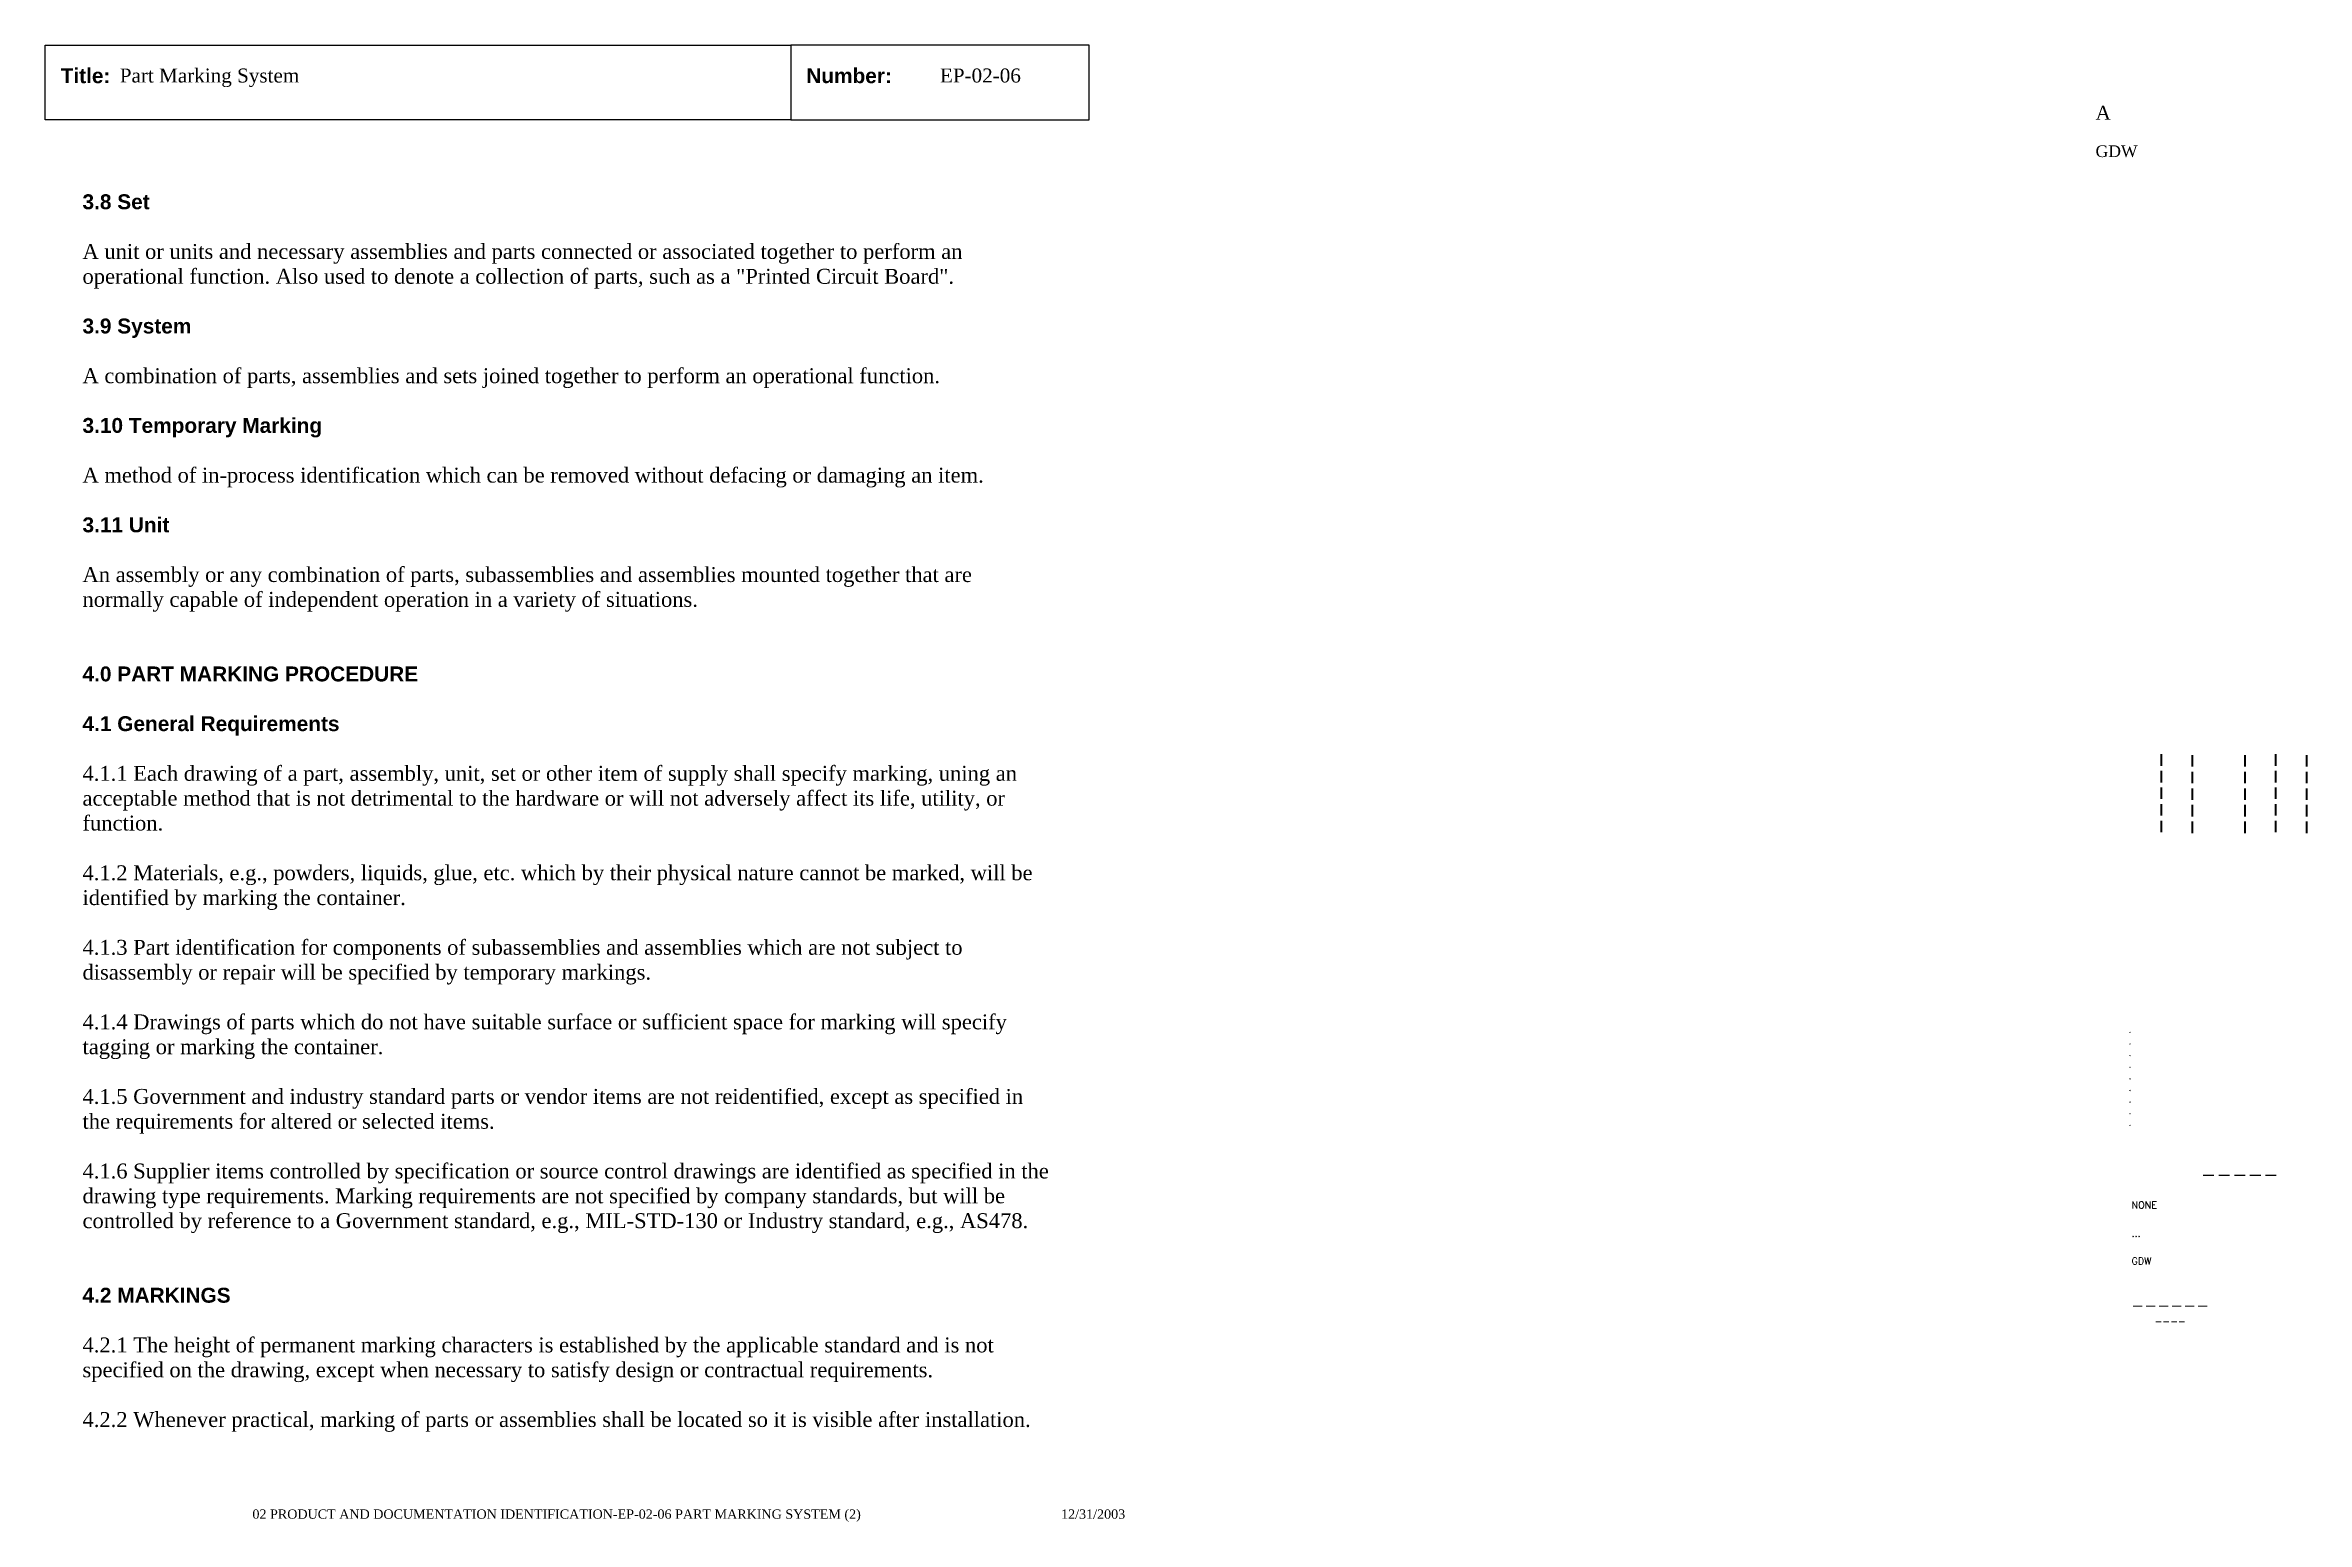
# Paper-space layout 'EP-02-06 Part Marking System (2)' of a CAD drawing. Header units: inches. Extents: x 1 to 31.3, y 0.2 to 20.
import ezdxf
from ezdxf.enums import TextEntityAlignment as Align

# ---------------------------------------------------------------- set-up
doc = ezdxf.new("R2010")
doc.units = ezdxf.units.IN
doc.header["$MEASUREMENT"] = 0
doc.layers.add('TitleBlock_Attributes', color=40, linetype='Continuous', plot=False)
doc.layers.add('TitleBlock_Atts_Print', color=1, linetype='Continuous')
doc.styles.get("Standard").update_dxf_attribs({"font": 'simplex.shx'})
doc.styles.add('style1', font='TIMES.TTF')
doc.styles.add('styleAtt', font='TIMES.TTF')
doc.styles.add('TBBIGTEXT', font='complex.shx')

# ---------------------------------------------------------------- blocks, each defined once
blk = doc.blocks.new('Test1')
at = {"layer": 'TitleBlock_Attributes', "style": 'TBBIGTEXT', "width": 0.8}
for tag, p, height in [('SideLine1', (29.492, 9.408), 0.25), ('SideLine2', (29.906, 9.396), 0.25), ('SideLine3', (30.612, 9.396), 0.25), ('SideLine4', (31.026, 9.408), 0.25), ('SideLine5', (31.44, 9.396), 0.25), ('File-Layout', (28.803, 3.641), 0.125)]:
    blk.add_attdef(tag, p, '', height=height, rotation=90, dxfattribs=at)
at = {"layer": 'TitleBlock_Attributes'}
for tag, p, height in [('REV1', (28.947, 6.754), 0.0625), ('REV2', (28.947, 6.598), 0.0625), ('REV3', (28.947, 6.442), 0.0625), ('REV4', (28.947, 6.286), 0.0625), ('REV5', (28.947, 6.13), 0.0625), ('REV6', (28.947, 5.974), 0.0625), ('REV7', (28.947, 5.818), 0.0625), ('REV8', (28.947, 5.662), 0.0625), ('REV9', (28.947, 5.506), 0.0625), ('SCALE', (28.983, 4.394), 0.0938), ('INCHARGE', (28.983, 4.016), 0.0938), ('DRW', (28.983, 3.641), 0.0938)]:
    blk.add_attdef(tag, p, '', height=height, dxfattribs=at)
at = {"layer": 'TitleBlock_Attributes', "style": 'TBBIGTEXT'}
for tag, height, p in [('PROJNUM', 0.188, (30.434, 4.761)), ('DWG_NUM', 0.156, (31.168, 4.127)), ('CUSTOMER', 0.156, (29.501, 3.017)), ('LOCATION', 0.0938, (29.501, 2.835)), ('DESC_1', 0.188, (29.501, 2.412)), ('DESC_2', 0.188, (29.501, 2.1)), ('DESC_3', 0.188, (29.501, 1.787))]:
    blk.add_attdef(tag, text='', height=height, dxfattribs=at).set_placement(p, align=Align.CENTER)
at = {"layer": 'TitleBlock_Attributes'}
blk.add_attdef('DRW_DATE', text='', height=0.0938, dxfattribs=at).set_placement((31.149, 3.648), align=Align.CENTER)

psp = doc.layouts.new('EP-02-06 Part Marking System (2)')

# ---------------------------------------------------------------- linework, layer by layer
for points in [[(1, 20), (11, 20), (11, 19), (1, 19)], [(11, 19), (15, 19), (15, 20), (11, 20)]]:
    psp.add_lwpolyline(points, close=True)

# ---------------------------------------------------------------- block references
ref = psp.add_blockref('Test1', (0, 0))
ref.add_attrib('CUSTOMER', '------', dxfattribs={"layer": 'TitleBlock_Attributes', "height": 0.1562, "style": 'TBBIGTEXT'}).set_placement((29.501, 3.017), align=Align.CENTER)
ref.add_attrib('LOCATION', '----', dxfattribs={"layer": 'TitleBlock_Attributes', "height": 0.0938, "style": 'TBBIGTEXT'}).set_placement((29.501, 2.835), align=Align.CENTER)
ref.add_attrib('DESC_1', 'Part Marking System', (2, 19.5), dxfattribs={"layer": 'TitleBlock_Atts_Print', "height": 0.1875, "style": 'styleAtt'})
ref.add_attrib('DESC_2', 'EP-02-06', (13, 19.5), dxfattribs={"layer": 'TitleBlock_Atts_Print', "height": 0.1875, "style": 'styleAtt'})
ref.add_attrib('DESC_3', 'A', (28.5, 19), dxfattribs={"layer": 'TitleBlock_Attributes', "height": 0.188, "style": 'styleAtt'})
ref.add_attrib('PROJNUM', '-----', dxfattribs={"layer": 'TitleBlock_Attributes', "height": 0.1875, "style": 'TBBIGTEXT'}).set_placement((30.434, 4.761), align=Align.CENTER)
ref.add_attrib('DWG_NUM', 'GDW', (28.5, 18.5), dxfattribs={"layer": 'TitleBlock_Attributes', "height": 0.1562, "style": 'styleAtt'})
ref.add_attrib('DRW_DATE', '12/31/2003', dxfattribs={"layer": 'TitleBlock_Atts_Print', "height": 0.125, "style": 'styleAtt'}).set_placement((15.055, 0.232), align=Align.CENTER)
ref.add_attrib('DRW', 'GDW', (28.983, 3.641), dxfattribs={"layer": 'TitleBlock_Attributes', "height": 0.0938})
ref.add_attrib('INCHARGE', '...', (28.983, 4.016), dxfattribs={"layer": 'TitleBlock_Attributes', "height": 0.0938})
ref.add_attrib('SCALE', 'NONE', (28.983, 4.394), dxfattribs={"layer": 'TitleBlock_Attributes', "height": 0.0938})
ref.add_attrib('REV1', '.', (28.947, 6.754), dxfattribs={"layer": 'TitleBlock_Attributes', "height": 0.0625})
ref.add_attrib('REV2', '.', (28.947, 6.598), dxfattribs={"layer": 'TitleBlock_Attributes', "height": 0.0625})
ref.add_attrib('REV3', '.', (28.947, 6.442), dxfattribs={"layer": 'TitleBlock_Attributes', "height": 0.0625})
ref.add_attrib('REV4', '.', (28.947, 6.286), dxfattribs={"layer": 'TitleBlock_Attributes', "height": 0.0625})
ref.add_attrib('REV5', '.', (28.947, 6.13), dxfattribs={"layer": 'TitleBlock_Attributes', "height": 0.0625})
ref.add_attrib('REV6', '.', (28.947, 5.974), dxfattribs={"layer": 'TitleBlock_Attributes', "height": 0.0625})
ref.add_attrib('REV7', '.', (28.947, 5.818), dxfattribs={"layer": 'TitleBlock_Attributes', "height": 0.0625})
ref.add_attrib('REV8', '.', (28.947, 5.662), dxfattribs={"layer": 'TitleBlock_Attributes', "height": 0.0625})
ref.add_attrib('REV9', '.', (28.947, 5.506), dxfattribs={"layer": 'TitleBlock_Attributes', "height": 0.0625})
ref.add_attrib('SideLine1', '-----', (29.492, 9.408), dxfattribs={"layer": 'TitleBlock_Attributes', "height": 0.25, "rotation": 90, "style": 'TBBIGTEXT', "width": 0.8})
ref.add_attrib('SideLine2', '-----', (29.906, 9.396), dxfattribs={"layer": 'TitleBlock_Attributes', "height": 0.25, "rotation": 90, "style": 'TBBIGTEXT', "width": 0.8})
ref.add_attrib('SideLine3', '-----', (30.612, 9.396), dxfattribs={"layer": 'TitleBlock_Attributes', "height": 0.25, "rotation": 90, "style": 'TBBIGTEXT', "width": 0.8})
ref.add_attrib('SideLine4', '-----', (31.026, 9.408), dxfattribs={"layer": 'TitleBlock_Attributes', "height": 0.25, "rotation": 90, "style": 'TBBIGTEXT', "width": 0.8})
ref.add_attrib('SideLine5', '-----', (31.44, 9.396), dxfattribs={"layer": 'TitleBlock_Attributes', "height": 0.25, "rotation": 90, "style": 'TBBIGTEXT', "width": 0.8})
ref.add_attrib('File-Layout', '02 PRODUCT AND DOCUMENTATION IDENTIFICATION-EP-02-06 PART MARKING SYSTEM (2)', dxfattribs={"layer": 'TitleBlock_Atts_Print', "height": 0.125, "style": 'styleAtt'}).set_placement((7.859, 0.232), align=Align.CENTER)

# ---------------------------------------------------------------- texts
at = {"color": 5, "char_height": 0.2, "width": 2, "attachment_point": 1, "line_spacing_factor": 1.5, "style": 'style1'}
for s, insert in [('{\\fArial|b1|i0|c0|p34;Title:}', (1.207, 19.691)), ('{\\fArial|b1|i0|c0|p34;Number:}', (11.207, 19.691))]:
    psp.add_mtext(s, dxfattribs=dict(at, insert=insert))
at = {"color": 5, "insert": (1.5, 18), "char_height": 0.2, "width": 13, "attachment_point": 1, "style": 'style1'}
psp.add_mtext('{\\fArial|b1|i0|c0|p34;3.8 Set\\P\\P}A unit or units and necessary assemblies and parts connected or associated together to perform an operational function. Also used to denote a collection of parts, such as a "Printed Circuit Board".\\P\\P{\\fArial|b1|i0|c0|p34;3.9 System\\P\\P}A combination of parts, assemblies and sets joined together to perform an operational function.\\P\\P{\\fArial|b1|i0|c0|p34;3.10 Temporary Marking\\P\\P}A method of in-process identification which can be removed without defacing or damaging an item.\\P\\P{\\fArial|b1|i0|c0|p34;3.11 Unit\\P\\P}An assembly or any combination of parts, subassemblies and assemblies mounted together that are normally capable of independent operation in a variety of situations.\\P\\P\\P{\\fArial|b1|i0|c0|p34;4.0 PART MARKING PROCEDURE\\P\\P4.1 General Requirements\\P\\P}4.1.1 Each drawing of a part, assembly, unit, set or other item of supply shall specify marking, uning an acceptable method that is not detrimental to the hardware or will not adversely affect its life, utility, or function.\\P\\P4.1.2 Materials, e.g., powders, liquids, glue, etc. which by their physical nature cannot be marked, will be identified by marking the container.\\P\\P4.1.3 Part identification for components of subassemblies and assemblies which are not subject to disassembly or repair will be specified by temporary markings.\\P\\P4.1.4 Drawings of parts which do not have suitable surface or sufficient space for marking will specify tagging or marking the container.\\P\\P4.1.5 Government and industry standard parts or vendor items are not reidentified, except as specified in the requirements for altered or selected items.\\P\\P4.1.6 Supplier items controlled by specification or source control drawings are identified as specified in the drawing type requirements. Marking requirements are not specified by company standards, but will be controlled by reference to a Government standard, e.g., MIL-STD-130 or Industry standard, e.g., AS478.\\P\\P\\P{\\fArial|b1|i0|c0|p34;4.2 MARKINGS\\P\\P}4.2.1 The height of permanent marking characters is established by the applicable standard and is not specified on the drawing, except when necessary to satisfy design or contractual requirements.\\P\\P4.2.2 Whenever practical, marking of parts or assemblies shall be located so it is visible after installation.', dxfattribs=at)

doc.saveas('drawing.dxf')
